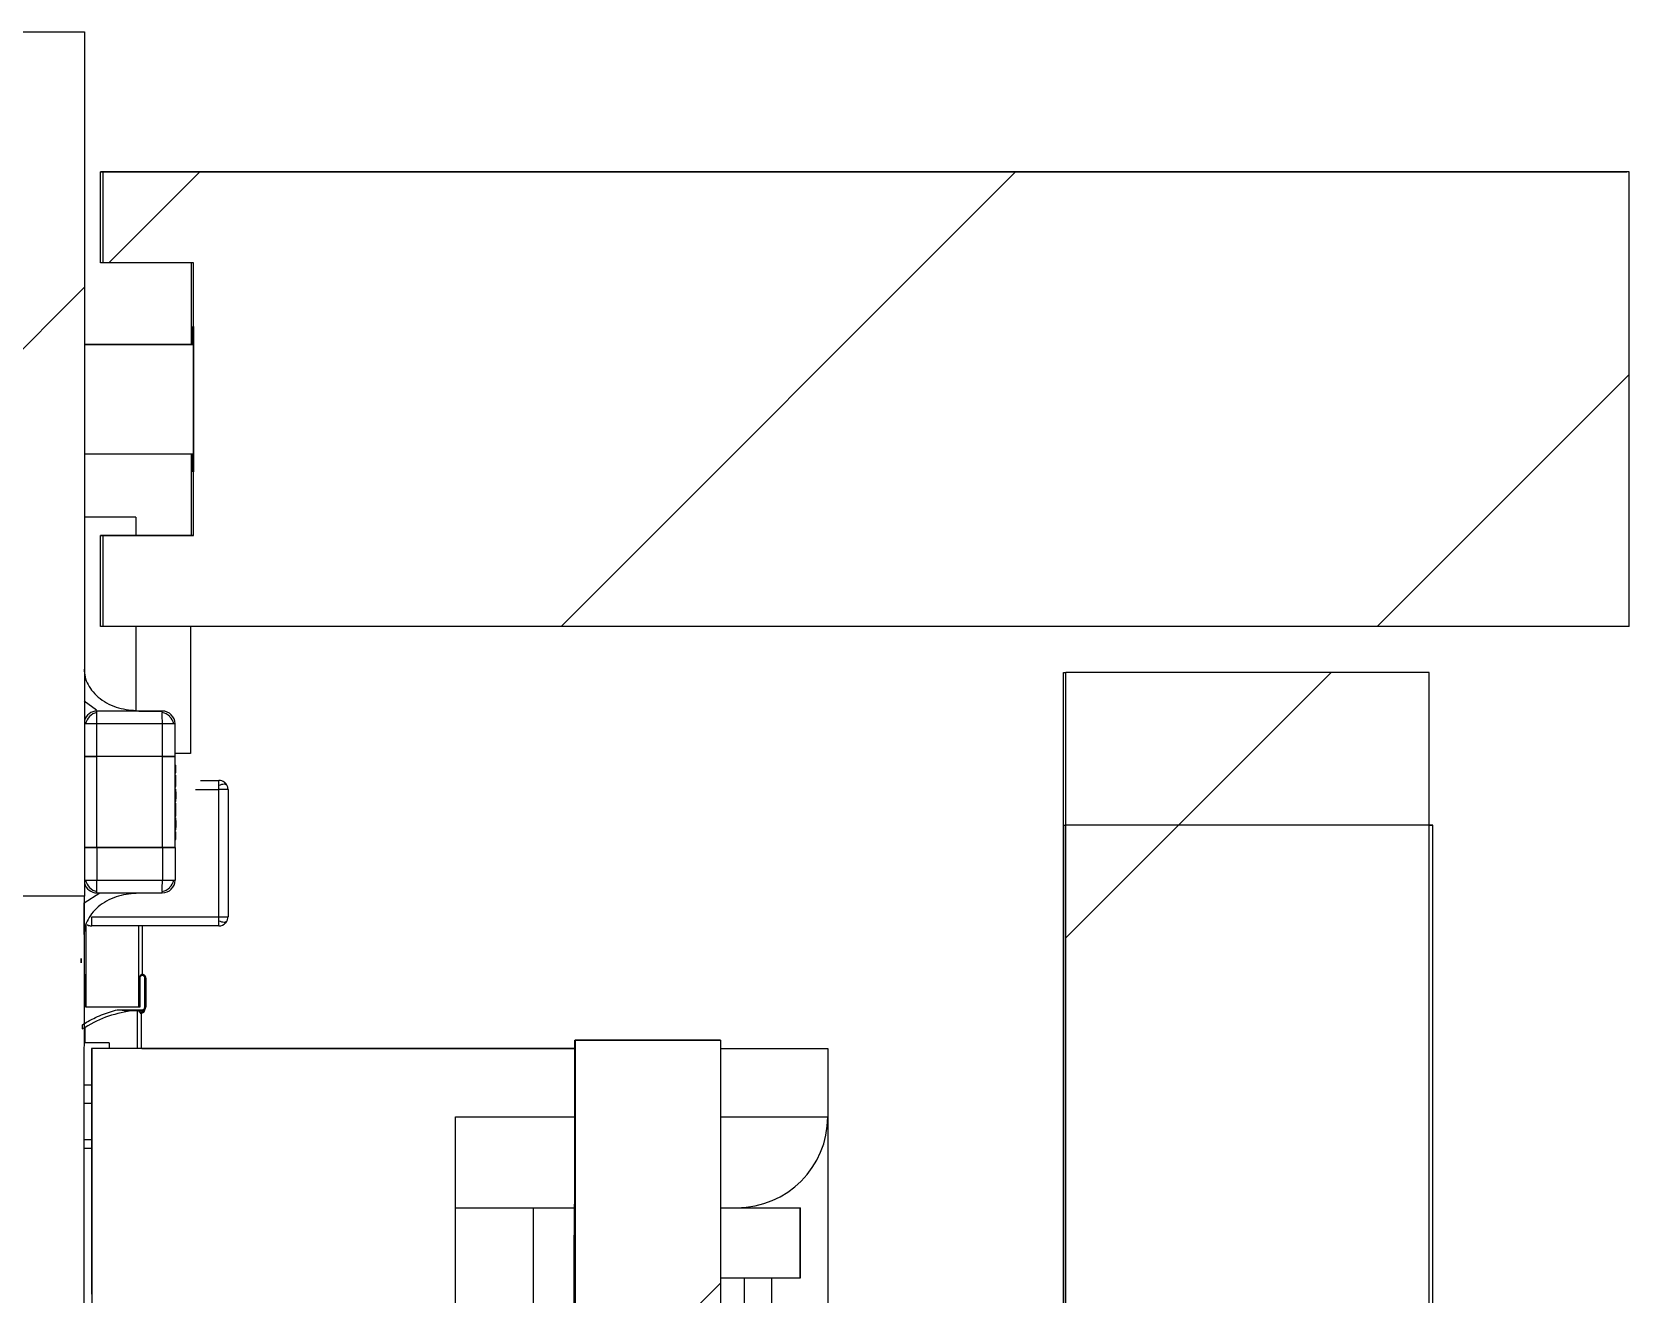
# Model space of a CAD drawing. Header units: millimetres. Extents: x 15 to 1192, y 5 to 836.
# Drawn here: x 573.67 to 582.46, y 339.42 to 346.37 of the extents above; entities that cross this region are included whole.
import ezdxf

# ---------------------------------------------------------------- set-up
doc = ezdxf.new("R2010")
doc.units = ezdxf.units.MM

msp = doc.modelspace()

# ---------------------------------------------------------------- hatches: boundary and pattern name
at = {"linetype": 'Continuous', "lineweight": 18}
h = msp.add_hatch(dxfattribs=at)
h.set_pattern_fill('ANSI31', style=0)
edge = h.paths.add_edge_path(flags=0)
edge.add_line((572.359, 346.3657), (572.359, 341.611))
edge.add_ellipse((418.4599, 339.8657), major_axis=(-2090.9818, 0), ratio=0.000836927, start_angle=265.7351823, end_angle=265.7791361, ccw=False)
edge.add_line((573.9587, 341.6109), (573.9587, 346.3657))
edge.add_line((573.9587, 346.3657), (572.359, 346.3657))
h = msp.add_hatch(dxfattribs=at)
h.set_pattern_fill('ANSI31', style=0)
h.paths.add_polyline_path([(574.0587, 345.0958), (574.5587, 345.0958), (574.5587, 343.5958), (574.0587, 343.5958), (574.0587, 343.0958), (582.4587, 343.0958), (582.4587, 345.5958), (574.0587, 345.5958)], flags=0)
h = msp.add_hatch(dxfattribs=at)
h.set_pattern_fill('ANSI31', style=0)
h.paths.add_polyline_path([(579.359, 342.8424), (579.359, 316.8424), (581.359, 316.8424), (581.359, 342.8424)], flags=0)
h = msp.add_hatch(dxfattribs=at)
h.set_pattern_fill('ANSI31', style=0)
h.paths.add_polyline_path([(579.359, 342.0018), (579.359, 318.2274), (581.379, 318.2274), (581.379, 342.0018)], flags=0)
h = msp.add_hatch(dxfattribs=at)
h.set_pattern_fill('ANSI31', style=0)
h.paths.add_polyline_path([(576.659, 340.82), (576.659, 318.839), (577.4587, 318.839), (577.4587, 340.82)], flags=0)

# ---------------------------------------------------------------- linework, layer by layer
at = {"color": 7, "linetype": 'Continuous', "lineweight": 25}
for p, q in [((572.359, 346.3657), (573.9587, 346.3657)), ((573.9587, 346.3657), (573.9587, 341.6109)), ((574.0587, 345.5958), (574.0457, 345.5958)), ((574.0457, 345.5958), (582.4457, 345.5958)), ((574.0457, 345.0958), (574.0457, 345.5958)), ((574.0587, 345.5958), (574.0587, 345.0958)), ((582.4587, 345.5958), (574.0587, 345.5958)), ((582.4587, 345.5958), (582.4457, 345.5958)), ((582.4587, 343.0958), (582.4587, 345.5958)), ((574.0587, 345.0958), (574.0457, 345.0958)), ((574.5587, 345.0958), (574.0587, 345.0958)), ((574.5457, 345.0958), (574.5457, 344.6458)), ((574.5587, 343.5958), (574.5587, 345.0958)), ((574.5471, 344.7458), (574.5464, 344.7458)), ((574.5464, 344.6458), (574.5464, 344.7458)), ((574.5471, 344.7458), (574.5471, 344.6458)), ((574.5485, 344.7458), (574.5492, 344.7458)), ((574.5485, 344.6458), (574.5485, 344.7458)), ((574.5492, 344.7458), (574.5492, 344.6458)), ((574.5507, 344.7458), (574.5513, 344.7458)), ((574.5507, 344.6458), (574.5507, 344.7458)), ((574.5513, 344.7458), (574.5513, 344.6458)), ((574.5528, 344.7458), (574.5534, 344.7458)), ((574.5528, 344.6458), (574.5528, 344.7458)), ((574.5534, 344.7458), (574.5534, 344.6458)), ((574.5549, 344.7458), (574.5556, 344.7458)), ((574.5549, 344.6458), (574.5549, 344.7458)), ((574.5556, 344.7458), (574.5556, 344.6458)), ((574.5577, 344.7458), (574.557, 344.7458)), ((574.557, 344.6458), (574.557, 344.7458)), ((574.5577, 344.7458), (574.5577, 343.9458)), ((573.9587, 344.6458), (574.5577, 344.6458)), ((574.5577, 344.6458), (573.9587, 344.6458)), ((573.9587, 344.0458), (574.5577, 344.0458)), ((574.5457, 344.0458), (574.5457, 343.5958)), ((574.5464, 343.9458), (574.5464, 344.0458)), ((574.5471, 344.0458), (574.5471, 343.9458)), ((574.5485, 343.9458), (574.5485, 344.0458)), ((574.5492, 344.0458), (574.5492, 343.9458)), ((574.5507, 343.9458), (574.5507, 344.0458)), ((574.5513, 344.0458), (574.5513, 343.9458)), ((574.5528, 343.9458), (574.5528, 344.0458)), ((574.5534, 344.0458), (574.5534, 343.9458)), ((574.5549, 343.9458), (574.5549, 344.0458)), ((574.5556, 344.0458), (574.5556, 343.9458)), ((574.557, 343.9458), (574.557, 344.0458)), ((574.5464, 343.9458), (574.5471, 343.9458)), ((574.5471, 343.9458), (574.5464, 343.9458)), ((574.5492, 343.9458), (574.5485, 343.9458)), ((574.5492, 343.9458), (574.5485, 343.9458)), ((574.5513, 343.9458), (574.5507, 343.9458)), ((574.5513, 343.9458), (574.5507, 343.9458)), ((574.5534, 343.9458), (574.5528, 343.9458)), ((574.5534, 343.9458), (574.5528, 343.9458)), ((574.5556, 343.9458), (574.5549, 343.9458)), ((574.5556, 343.9458), (574.5549, 343.9458)), ((574.557, 343.9458), (574.5577, 343.9458)), ((574.5577, 343.9458), (574.557, 343.9458)), ((574.2408, 343.6959), (573.9587, 343.6959)), ((574.2406, 343.6959), (573.9587, 343.6959)), ((574.2406, 343.6959), (574.2408, 343.6959)), ((574.2408, 343.6959), (574.2408, 343.5958)), ((574.2408, 343.6959), (574.2409, 343.6959)), ((574.2409, 343.6959), (574.2408, 343.6959)), ((574.2408, 343.6959), (574.2408, 343.5958)), ((574.2409, 343.6959), (574.2409, 343.5958)), ((574.5457, 343.5958), (574.0457, 343.5958)), ((574.0457, 343.5958), (574.0587, 343.5958)), ((574.0457, 343.0958), (574.0457, 343.5958)), ((574.0587, 343.5958), (574.0587, 343.0958)), ((574.0587, 343.5958), (574.5587, 343.5958)), ((574.5587, 343.5958), (574.5457, 343.5958)), ((574.0587, 343.0958), (574.0457, 343.0958)), ((582.4587, 343.0958), (574.0587, 343.0958)), ((574.2408, 343.0958), (574.2408, 342.6329)), ((574.2408, 343.0958), (574.2408, 342.6329)), ((574.5408, 343.0958), (574.5408, 342.3959)), ((579.3462, 316.8424), (579.3462, 342.8424)), ((579.3462, 342.8424), (579.359, 342.8424)), ((581.359, 342.8424), (579.359, 342.8424)), ((579.359, 316.8424), (579.359, 342.8424)), ((581.359, 316.8424), (581.359, 342.8424)), ((574.0248, 342.6353), (573.9565, 342.6846)), ((574.3865, 342.6299), (574.0265, 342.6299)), ((574.2565, 342.6316), (574.2565, 342.6282)), ((574.2565, 342.6299), (574.3862, 342.6299)), ((574.3862, 342.6299), (574.3865, 342.6299)), ((573.964, 342.5599), (573.9587, 342.5599)), ((574.0266, 342.5599), (573.964, 342.5599)), ((574.0266, 342.3799), (574.0266, 342.5599)), ((574.3866, 342.5599), (574.0266, 342.5599)), ((574.3866, 342.3799), (574.3866, 342.5599)), ((574.4492, 342.5599), (574.3866, 342.5599)), ((574.4565, 342.5599), (574.4492, 342.5599)), ((574.4565, 342.3799), (574.4565, 342.5599)), ((574.0266, 342.3799), (573.9587, 342.3799)), ((574.0266, 342.3799), (573.9587, 342.3799)), ((573.9587, 342.3799), (574.0262, 342.3799)), ((574.3866, 342.3799), (574.0266, 342.3799)), ((574.3866, 342.3799), (574.0266, 342.3799)), ((574.0266, 341.8799), (574.0266, 342.3799)), ((574.3862, 342.3799), (574.4562, 342.3799)), ((574.4565, 342.3799), (574.3866, 342.3799)), ((574.4565, 342.3799), (574.3866, 342.3799)), ((574.3866, 341.8799), (574.3866, 342.3799)), ((574.4562, 342.3799), (574.4565, 342.3799)), ((574.5408, 342.3959), (574.4565, 342.3959)), ((574.4565, 341.8799), (574.4565, 342.3799)), ((574.4563, 342.2894), (574.4613, 342.2894)), ((574.4564, 342.2894), (574.4614, 342.2894)), ((574.4565, 342.3317), (574.4613, 342.3317)), ((574.4565, 342.3055), (574.4614, 342.3055)), ((574.4565, 342.2778), (574.4614, 342.2778)), ((574.4565, 342.2778), (574.4614, 342.2778)), ((574.4565, 342.2734), (574.4615, 342.2734)), ((574.4613, 342.2894), (574.4613, 342.3098)), ((574.4614, 342.2894), (574.4614, 342.3055)), ((574.4614, 342.2734), (574.4614, 342.2778)), ((574.4614, 342.2778), (574.4614, 342.2778)), ((574.4565, 342.2422), (574.4615, 342.2422)), ((574.4565, 342.2154), (574.4615, 342.2154)), ((574.4565, 342.2132), (574.4615, 342.2132)), ((574.4565, 342.1998), (574.4615, 342.1998)), ((574.4615, 342.1856), (574.4615, 342.1819)), ((574.5699, 342.1982), (574.6983, 342.1982)), ((574.597, 342.2482), (574.698, 342.2482)), ((574.597, 342.2482), (574.6983, 342.2482)), ((574.6972, 342.2482), (574.697, 342.2482)), ((574.6983, 342.2482), (574.698, 342.2482)), ((574.7483, 342.1982), (574.6983, 342.1982)), ((574.6983, 341.4982), (574.6983, 342.1982)), ((574.7308, 342.236), (574.732, 342.2349)), ((574.7483, 342.1982), (574.7483, 341.4982)), ((574.4565, 342.1664), (574.4615, 342.1664)), ((574.4565, 342.1329), (574.4615, 342.1329)), ((574.4565, 342.1235), (574.4615, 342.1235)), ((574.4565, 342.1235), (574.4615, 342.1235)), ((574.4565, 342.1111), (574.4615, 342.1111)), ((574.4565, 342.1111), (574.4615, 342.1111)), ((574.4565, 342.0982), (574.4615, 342.0982)), ((574.4615, 342.1507), (574.4615, 342.1472)), ((574.4615, 342.1235), (574.4615, 342.1235)), ((574.4615, 342.1111), (574.4615, 342.1235)), ((574.4615, 342.0982), (574.4615, 342.1111)), ((574.4615, 342.1111), (574.4615, 342.1111)), ((574.4615, 342.0514), (574.4615, 342.0982)), ((574.4565, 342.0514), (574.4615, 342.0514)), ((574.4565, 342.0428), (574.4615, 342.0428)), ((574.4565, 342.0094), (574.4615, 342.0094)), ((574.4615, 342.0285), (574.4615, 342.0248)), ((574.4563, 341.9648), (574.4613, 341.9648)), ((574.4564, 341.9648), (574.4614, 341.9648)), ((574.4565, 341.9759), (574.4615, 341.9759)), ((574.4565, 341.9487), (574.4614, 341.9487)), ((574.4565, 341.9225), (574.4613, 341.9225)), ((574.4613, 341.9443), (574.4613, 341.9648)), ((574.4614, 341.9487), (574.4614, 341.9648)), ((574.4615, 341.9937), (574.4615, 341.9901)), ((579.3486, 342.0018), (579.359, 342.0018)), ((579.3486, 318.2274), (579.3486, 342.0018)), ((581.379, 342.0018), (579.359, 342.0018)), ((579.359, 318.2274), (579.359, 342.0018)), ((581.359, 342.0018), (581.3686, 342.0018)), ((581.3686, 342.0018), (581.379, 342.0018)), ((581.379, 318.2274), (581.379, 342.0018)), ((573.9587, 341.8799), (574.0266, 341.8799)), ((574.0262, 341.8799), (573.9587, 341.8799)), ((574.0266, 341.8799), (573.9587, 341.8799)), ((574.0266, 341.8799), (574.0266, 341.6999)), ((574.0266, 341.8799), (574.3866, 341.8799)), ((574.3866, 341.8799), (574.0266, 341.8799)), ((574.4562, 341.8799), (574.3862, 341.8799)), ((574.3866, 341.8799), (574.4565, 341.8799)), ((574.3866, 341.8799), (574.3866, 341.6999)), ((574.4565, 341.8799), (574.3866, 341.8799)), ((574.4565, 341.8799), (574.4562, 341.8799)), ((574.4565, 341.8799), (574.4565, 341.6999)), ((573.9587, 341.6999), (573.964, 341.6999)), ((573.964, 341.6999), (574.0266, 341.6999)), ((574.0266, 341.6999), (574.3866, 341.6999)), ((574.3866, 341.6999), (574.4492, 341.6999)), ((574.4492, 341.6999), (574.4565, 341.6999)), ((573.9565, 341.5752), (574.0419, 341.6299)), ((574.0265, 341.6299), (574.3865, 341.6299)), ((573.9983, 341.4982), (574.6983, 341.4982)), ((574.6983, 341.4982), (574.7483, 341.4982)), ((573.9659, 341.459), (573.9659, 341.1811)), ((573.9664, 341.4587), (573.9664, 341.0011)), ((573.9972, 341.4482), (573.997, 341.4482)), ((573.9972, 341.4482), (573.9983, 341.4482)), ((573.998, 341.4482), (573.9983, 341.4482)), ((574.6983, 341.4482), (573.9983, 341.4482)), ((574.2564, 341.0011), (574.2564, 341.4482)), ((574.2763, 341.4482), (574.2763, 341.1811)), ((573.9664, 341.1811), (573.9659, 341.1811)), ((573.9664, 341.0011), (573.9664, 341.1811)), ((574.2626, 341.1637), (574.2626, 341.0011)), ((574.276, 341.1811), (574.2759, 341.1811)), ((574.2764, 341.1811), (574.2763, 341.1811)), ((574.2904, 341.0011), (574.2904, 341.1611)), ((574.2964, 341.1611), (574.2904, 341.1611)), ((574.2964, 341.1611), (574.2964, 341.0011)), ((573.9664, 341.0011), (573.9664, 341.0011)), ((574.2564, 341.0011), (573.9664, 341.0011)), ((574.1399, 340.9871), (574.2764, 340.9871)), ((574.1787, 340.9811), (574.1399, 340.9871)), ((574.2764, 340.9811), (574.1787, 340.9811)), ((574.2507, 340.773), (574.2507, 340.9811)), ((574.2626, 341.0011), (574.2564, 341.0011)), ((574.2703, 340.9683), (574.2703, 340.9683)), ((574.2707, 340.9683), (574.2707, 340.773)), ((574.2964, 341.0011), (574.2904, 341.0011)), ((573.9603, 340.8814), (573.9603, 340.805)), ((573.9607, 340.8884), (573.9607, 340.805)), ((574.0931, 340.805), (573.9573, 340.805)), ((574.0931, 340.805), (574.0931, 340.773)), ((576.656, 340.82), (576.659, 340.82)), ((576.656, 340.82), (577.4557, 340.82)), ((576.656, 340.246), (576.656, 340.82)), ((577.4587, 340.82), (576.659, 340.82)), ((576.659, 340.82), (576.659, 334.1041)), ((577.4557, 340.82), (577.4587, 340.82)), ((577.4587, 340.82), (577.4587, 318.839)), ((573.9996, 340.773), (573.9971, 340.773)), ((574.2771, 340.773), (573.9971, 340.773)), ((573.9971, 340.773), (573.9971, 340.223)), ((576.656, 340.773), (573.9996, 340.773)), ((573.9996, 339.323), (573.9996, 340.773)), ((574.2771, 340.773), (574.2742, 340.773)), ((574.2742, 340.773), (575.5442, 340.773)), ((575.5442, 340.773), (575.5488, 340.773)), ((575.5488, 340.773), (576.656, 340.773)), ((577.4587, 340.773), (577.5545, 340.773)), ((577.5542, 340.773), (577.5545, 340.773)), ((577.5542, 340.773), (578.0442, 340.773)), ((578.0442, 340.773), (578.0488, 340.773)), ((578.0488, 340.773), (578.0488, 340.398)), ((573.9572, 340.573), (573.9971, 340.573)), ((573.9572, 340.573), (573.9971, 340.573)), ((573.9947, 340.573), (573.9951, 340.573)), ((573.9572, 340.473), (573.9971, 340.473)), ((575.9996, 339.323), (575.9996, 340.398)), ((575.9996, 340.398), (576.656, 340.398)), ((578.0488, 340.398), (578.0488, 335.6006)), ((573.9571, 340.273), (573.9971, 340.273)), ((573.9986, 340.223), (573.9571, 340.223)), ((575.9996, 339.898), (576.6559, 339.898)), ((576.4271, 339.898), (576.4271, 339.323)), ((577.4587, 339.898), (577.5488, 339.898)), ((577.5488, 339.898), (577.8988, 339.898)), ((577.897, 339.513), (577.897, 339.898)), ((577.8988, 339.513), (577.8988, 339.898)), ((576.6526, 338.898), (576.6526, 339.746)), ((576.6526, 339.746), (576.6556, 339.746)), ((576.6526, 339.746), (576.6556, 339.746)), ((577.4587, 339.513), (577.897, 339.513)), ((577.4587, 339.513), (577.5887, 339.513)), ((577.5887, 339.513), (577.7388, 339.513)), ((577.5887, 339.513), (577.5887, 338.8732)), ((577.7388, 339.513), (577.8988, 339.513)), ((577.7388, 339.513), (577.7388, 338.8257)), ((577.8988, 339.513), (577.897, 339.513))]:
    msp.add_line(p, q, dxfattribs=at)
at = {"color": 7, "linetype": 'Continuous', "lineweight": 25, "flags": 128}
for points in [[(574.6983, 342.1982), (574.6983, 342.2011), (574.6983, 342.204), (574.6983, 342.2068), (574.6983, 342.2097), (574.6983, 342.2125), (574.6983, 342.2152), (574.6983, 342.2179), (574.6983, 342.2206)], [(573.9585, 338.1206), (573.9581, 338.2088), (573.9576, 338.5612), (573.9572, 339.1216), (573.9571, 339.8006), (573.9572, 340.49), (573.9575, 341.0799), (573.958, 341.4762), (573.9585, 341.6109)], [(574.6983, 341.4758), (574.6983, 341.4785), (574.6983, 341.4812), (574.6983, 341.4839), (574.6983, 341.4867), (574.6983, 341.4895), (574.6983, 341.4924), (574.6983, 341.4953), (574.6983, 341.4982)], [(574.2759, 341.1811), (574.2756, 341.1811), (574.2711, 341.1805)], [(574.2655, 340.9689), (574.27, 340.9683), (574.2703, 340.9683)], [(577.4587, 340.773), (577.6051, 340.773), (577.7565, 340.773), (577.8807, 340.773), (577.973, 340.773), (578.0297, 340.773), (578.0488, 340.773)], [(577.4587, 340.398), (577.6051, 340.398), (577.7565, 340.398), (577.8807, 340.398), (577.973, 340.398), (578.0297, 340.398), (578.0488, 340.398)]]:
    msp.add_lwpolyline(points, dxfattribs=at)
at = {"color": 7, "linetype": 'Continuous', "lineweight": 25}
for centre, radius, start, end in [((574.0265, 342.5599), 0.07, 90.00001, 165.83596), ((574.0433, 342.5441), 0.0802, 102.06755, 135.49219), ((573.2308, 342.6234), 0.7958, 359.93709, 0.46916), ((528.2601, 342.5675), 45.7665, 359.99045, 0.06883), ((573.5908, 342.6234), 0.7958, 359.93709, 0.46916), ((574.3865, 342.5599), 0.07, 359.99999, 89.99999), ((528.6201, 342.5675), 45.7665, 359.99045, 0.06883), ((574.3698, 342.5441), 0.0802, 44.51281, 77.94569), ((574.0424, 342.5431), 0.0802, 134.51149, 167.92132), ((574.3708, 342.5432), 0.0801, 12.04315, 45.49082), ((568.1844, 342.2256), 6.5139, 359.95603, 0.19915), ((574.6983, 342.1982), 0.05, 53.90411, 90), ((574.7303, 342.1458), 0.0813, 92.23189, 113.18417), ((574.7294, 342.209), 0.0182, 46.46101, 97.03225), ((574.6983, 342.1982), 0.05, 360, 13.12618), ((574.0265, 341.6999), 0.07, 194.16405, 269.99999), ((574.0424, 341.7167), 0.0802, 192.07867, 225.48851), ((574.0433, 341.7156), 0.0802, 224.50781, 257.93246), ((528.2601, 341.6922), 45.7665, 359.93117, 0.00955), ((574.3865, 341.6999), 0.07, 270.00001, 0.00001), ((528.6201, 341.6922), 45.7665, 359.93117, 0.00955), ((574.3698, 341.7157), 0.0802, 282.0543, 315.48719), ((574.3708, 341.7166), 0.0801, 314.50918, 347.95686), ((573.2308, 341.6364), 0.7958, 359.53083, 0.06291), ((573.5908, 341.6364), 0.7958, 359.53083, 0.06291), ((541.308, 341.4927), 32.6903, 359.93117, 0.00955), ((574.6983, 341.4982), 0.05, 342.12318, 0), ((573.9972, 341.4982), 0.05, 243.43494, 256.51926), ((573.998, 341.4982), 0.05, 243.43494, 252.06383), ((573.998, 341.4982), 0.05, 252.06383, 270), ((573.9972, 341.4982), 0.05, 256.51926, 270), ((573.4298, 341.4529), 0.5684, 359.53084, 0.06291), ((574.7303, 341.5506), 0.0813, 246.81583, 267.76811), ((568.1844, 341.4708), 6.5139, 359.80085, 0.04397), ((574.6983, 341.4982), 0.05, 270, 317.06206), ((574.7294, 341.4874), 0.0182, 262.96775, 313.539), ((573.9764, 341.1528), 0.03, 109.47123, 128.71742), ((573.9759, 341.1528), 0.03, 109.47123, 127.70359), ((574.2764, 341.1611), 0.014, 359.99998, 169.26531), ((574.2764, 341.1611), 0.02, 359.99999, 103.89042), ((574.2707, 340.9883), 0.014, 211.18308, 270), ((574.2707, 340.9883), 0.02, 256.10957, 270), ((574.2707, 340.9883), 0.02, 270.00001, 356.76872), ((574.2707, 340.9883), 0.014, 270, 335.05351), ((572.4785, 340.9728), 1.7923, 359.85614, 0.04795), ((574.2764, 341.0011), 0.014, 270.00001, 0.00001), ((574.2764, 341.0011), 0.02, 270.00001, 0.00001), ((572.4841, 340.9856), 1.7923, 359.85614, 0.04795), ((577.5488, 340.398), 0.5, 270.00001, 0.00001), ((381.6809, 339.823), 192.3181, 359.880831, 0.119169), ((428.2076, 340.1203), 148.4484, 359.855556, 0.048539)]:
    msp.add_arc(centre, radius, start, end, dxfattribs=at)
msp.add_ellipse((418.4599, 339.8657), major_axis=(-2090.9818, 0), ratio=0.000837, start_param=4.637954, end_param=4.638721, dxfattribs=at)
for points, knots in [([(573.9565, 342.8599), (573.9575, 342.8459), (573.9595, 342.8167), (573.9767, 342.7738), (574.0048, 342.7327), (574.0582, 342.6835), (574.1439, 342.6407), (574.2192, 342.6346), (574.2565, 342.6316)], [0, 0, 0, 0, 0.10071, 0.210046, 0.329118, 0.457648, 0.731365, 1, 1, 1, 1]), ([(574.4614, 342.3055), (574.4614, 342.3137), (574.4614, 342.329), (574.4613, 342.3308), (574.4613, 342.3317)], [0, 0, 0, 0, 0.539431, 1, 1, 1, 1]), ([(574.4615, 342.2422), (574.4615, 342.2456), (574.4615, 342.252), (574.4615, 342.2607), (574.4615, 342.2677), (574.4615, 342.2727), (574.4615, 342.2732), (574.4615, 342.2734)], [0, 0, 0, 0, 0.211477, 0.39726, 0.572957, 0.776333, 1, 1, 1, 1]), ([(574.4615, 342.2154), (574.4615, 342.22), (574.4615, 342.2287), (574.4615, 342.2379), (574.4615, 342.2422)], [0, 0, 0, 0, 0.531325, 1, 1, 1, 1]), ([(574.4615, 342.1664), (574.4615, 342.1691), (574.4615, 342.1743), (574.4615, 342.1815), (574.4615, 342.1875), (574.4615, 342.1941), (574.4615, 342.1991), (574.4615, 342.1996), (574.4615, 342.1998)], [0, 0, 0, 0, 0.112067, 0.214012, 0.31317, 0.417462, 0.667811, 1, 1, 1, 1]), ([(574.7318, 342.2346), (574.7311, 342.2355), (574.7297, 342.2371), (574.728, 342.2381), (574.7271, 342.2386)], [0, 0, 0, 0, 0.509411, 1, 1, 1, 1]), ([(574.7419, 342.2222), (574.7404, 342.2248), (574.7369, 342.2305), (574.7317, 342.2363), (574.7278, 342.2383), (574.7276, 342.2385)], [0, 0, 0, 0, 0.423695, 0.967123, 1, 1, 1, 1]), ([(574.7468, 342.2095), (574.7467, 342.2104), (574.7461, 342.2133), (574.7444, 342.2178), (574.7427, 342.2208), (574.7419, 342.2222)], [0, 0, 0, 0, 0.180245, 0.606121, 1, 1, 1, 1]), ([(574.4615, 342.1819), (574.4615, 342.181), (574.4615, 342.1794), (574.4614, 342.1758), (574.4614, 342.1714), (574.4614, 342.1681), (574.4614, 342.1664)], [0, 0, 0, 0, 0.2652539, 0.5074809, 0.7457441, 1, 1, 1, 1]), ([(574.4614, 342.1664), (574.4614, 342.1647), (574.4614, 342.1614), (574.4614, 342.1569), (574.4615, 342.1532), (574.4615, 342.1516), (574.4615, 342.1507)], [0, 0, 0, 0, 0.254829, 0.49308, 0.735001, 1, 1, 1, 1]), ([(574.4615, 342.1329), (574.4615, 342.1332), (574.4615, 342.1336), (574.4615, 342.1387), (574.4615, 342.1455), (574.4615, 342.1515), (574.4615, 342.1586), (574.4615, 342.1637), (574.4615, 342.1664)], [0, 0, 0, 0, 0.339798, 0.588213, 0.690159, 0.787863, 0.888855, 1, 1, 1, 1]), ([(574.4615, 342.0248), (574.4615, 342.024), (574.4615, 342.0224), (574.4614, 342.0187), (574.4614, 342.0143), (574.4614, 342.0111), (574.4614, 342.0094)], [0, 0, 0, 0, 0.265254, 0.507481, 0.745744, 1, 1, 1, 1]), ([(574.4614, 342.0094), (574.4614, 342.0077), (574.4614, 342.0043), (574.4614, 341.9998), (574.4615, 341.9961), (574.4615, 341.9945), (574.4615, 341.9937)], [0, 0, 0, 0, 0.2548291, 0.4930802, 0.7350012, 1, 1, 1, 1]), ([(574.4615, 342.0094), (574.4615, 342.0121), (574.4615, 342.0172), (574.4615, 342.0244), (574.4615, 342.0304), (574.4615, 342.0371), (574.4615, 342.0421), (574.4615, 342.0425), (574.4615, 342.0428)], [0, 0, 0, 0, 0.112067, 0.214012, 0.31317, 0.417462, 0.667811, 1, 1, 1, 1]), ([(574.4615, 341.9759), (574.4615, 341.9761), (574.4615, 341.9766), (574.4615, 341.9816), (574.4615, 341.9884), (574.4615, 341.9944), (574.4615, 342.0016), (574.4615, 342.0067), (574.4615, 342.0094)], [0, 0, 0, 0, 0.339798, 0.588213, 0.690159, 0.787863, 0.888855, 1, 1, 1, 1]), ([(574.4613, 341.9225), (574.4613, 341.9228), (574.4613, 341.9235), (574.4614, 341.9317), (574.4614, 341.9422), (574.4614, 341.9487)], [0, 0, 0, 0, 0.300993, 0.572512, 1, 1, 1, 1]), ([(573.9563, 341.3999), (573.9563, 341.4297), (573.9563, 341.4834), (573.9562, 341.5469), (573.9562, 341.5752)], [0, 0, 0, 0, 0.554938, 1, 1, 1, 1]), ([(574.2565, 341.6281), (574.2192, 341.6251), (574.1439, 341.619), (574.0582, 341.5762), (574.0048, 341.5271), (573.9767, 341.486), (573.9595, 341.443), (573.9575, 341.4138), (573.9565, 341.3999)], [0, 0, 0, 0, 0.268629, 0.542344, 0.670874, 0.789947, 0.899286, 1, 1, 1, 1]), ([(573.9565, 341.5752), (573.9565, 341.5602), (573.9565, 341.5283), (573.9565, 341.4682), (573.9565, 341.4269), (573.9565, 341.3999)], [0, 0, 0, 0, 0.235122, 0.499263, 1, 1, 1, 1]), ([(574.7419, 341.4742), (574.7427, 341.4756), (574.7442, 341.4782), (574.7453, 341.4814), (574.7458, 341.4829)], [0, 0, 0, 0, 0.551735, 1, 1, 1, 1]), ([(573.9732, 341.4546), (573.9746, 341.4538), (573.9777, 341.4521), (573.982, 341.4504), (573.9848, 341.4498), (573.9856, 341.4497)], [0, 0, 0, 0, 0.4019678, 0.8364659, 1, 1, 1, 1]), ([(574.7346, 341.4643), (574.7355, 341.4651), (574.7386, 341.4679), (574.7405, 341.4715), (574.7419, 341.4742)], [0, 0, 0, 0, 0.2592946, 1, 1, 1, 1]), ([(573.9403, 341.2683), (573.9403, 341.2681), (573.9403, 341.2677), (573.9403, 341.2655), (573.9403, 341.2612), (573.9403, 341.2534), (573.9403, 341.2477), (573.9403, 341.2446)], [0, 0, 0, 0, 0.123451, 0.244498, 0.498338, 0.724178, 1, 1, 1, 1]), ([(573.9407, 341.2446), (573.9407, 341.2474), (573.9407, 341.2531), (573.9407, 341.2595), (573.9407, 341.2638), (573.9407, 341.2661), (573.9407, 341.2677), (573.9407, 341.2681), (573.9407, 341.2683)], [0, 0, 0, 0, 0.251609, 0.497333, 0.617119, 0.736248, 0.861835, 1, 1, 1, 1]), ([(574.2626, 341.1637), (574.2627, 341.1657), (574.2629, 341.1698), (574.2652, 341.1749), (574.2683, 341.1789), (574.2705, 341.18), (574.2716, 341.1805)], [0, 0, 0, 0, 0.2794443, 0.5590779, 0.7796965, 1, 1, 1, 1]), ([(574.2763, 341.1811), (574.2761, 341.1811), (574.2756, 341.1812), (574.2728, 341.1807), (574.2716, 341.1805)], [0, 0, 0, 0, 0.5591834, 1, 1, 1, 1]), ([(574.2126, 340.9811), (574.1653, 340.9716), (574.071, 340.9529), (573.9878, 340.9049), (573.9463, 340.8811)], [0, 0, 0, 0, 0.502412, 1, 1, 1, 1]), ([(573.9464, 340.9048), (573.967, 340.9169), (574.0011, 340.9368), (574.0514, 340.9588), (574.0951, 340.9749), (574.125, 340.983), (574.1399, 340.9871)], [0, 0, 0, 0, 0.339921, 0.559896, 0.779896, 1, 1, 1, 1]), ([(574.2659, 340.9689), (574.2646, 340.9696), (574.2619, 340.9711), (574.2585, 340.9759), (574.2581, 340.9795), (574.2579, 340.9811)], [0, 0, 0, 0, 0.357079, 0.716428, 1, 1, 1, 1]), ([(573.9459, 340.9048), (573.9459, 340.9019), (573.9459, 340.8963), (573.9459, 340.8898), (573.9459, 340.8856), (573.946, 340.8832), (573.946, 340.8816), (573.946, 340.8813), (573.946, 340.8811)], [0, 0, 0, 0, 0.251609, 0.497333, 0.617119, 0.736248, 0.861835, 1, 1, 1, 1]), ([(573.9463, 340.8811), (573.9463, 340.8813), (573.9463, 340.8816), (573.9464, 340.8838), (573.9464, 340.8882), (573.9464, 340.8959), (573.9464, 340.9016), (573.9464, 340.9048)], [0, 0, 0, 0, 0.123451, 0.244498, 0.498338, 0.724178, 1, 1, 1, 1])]:
    msp.add_open_spline(points, degree=3, knots=knots, dxfattribs=at)

doc.saveas('drawing.dxf')
